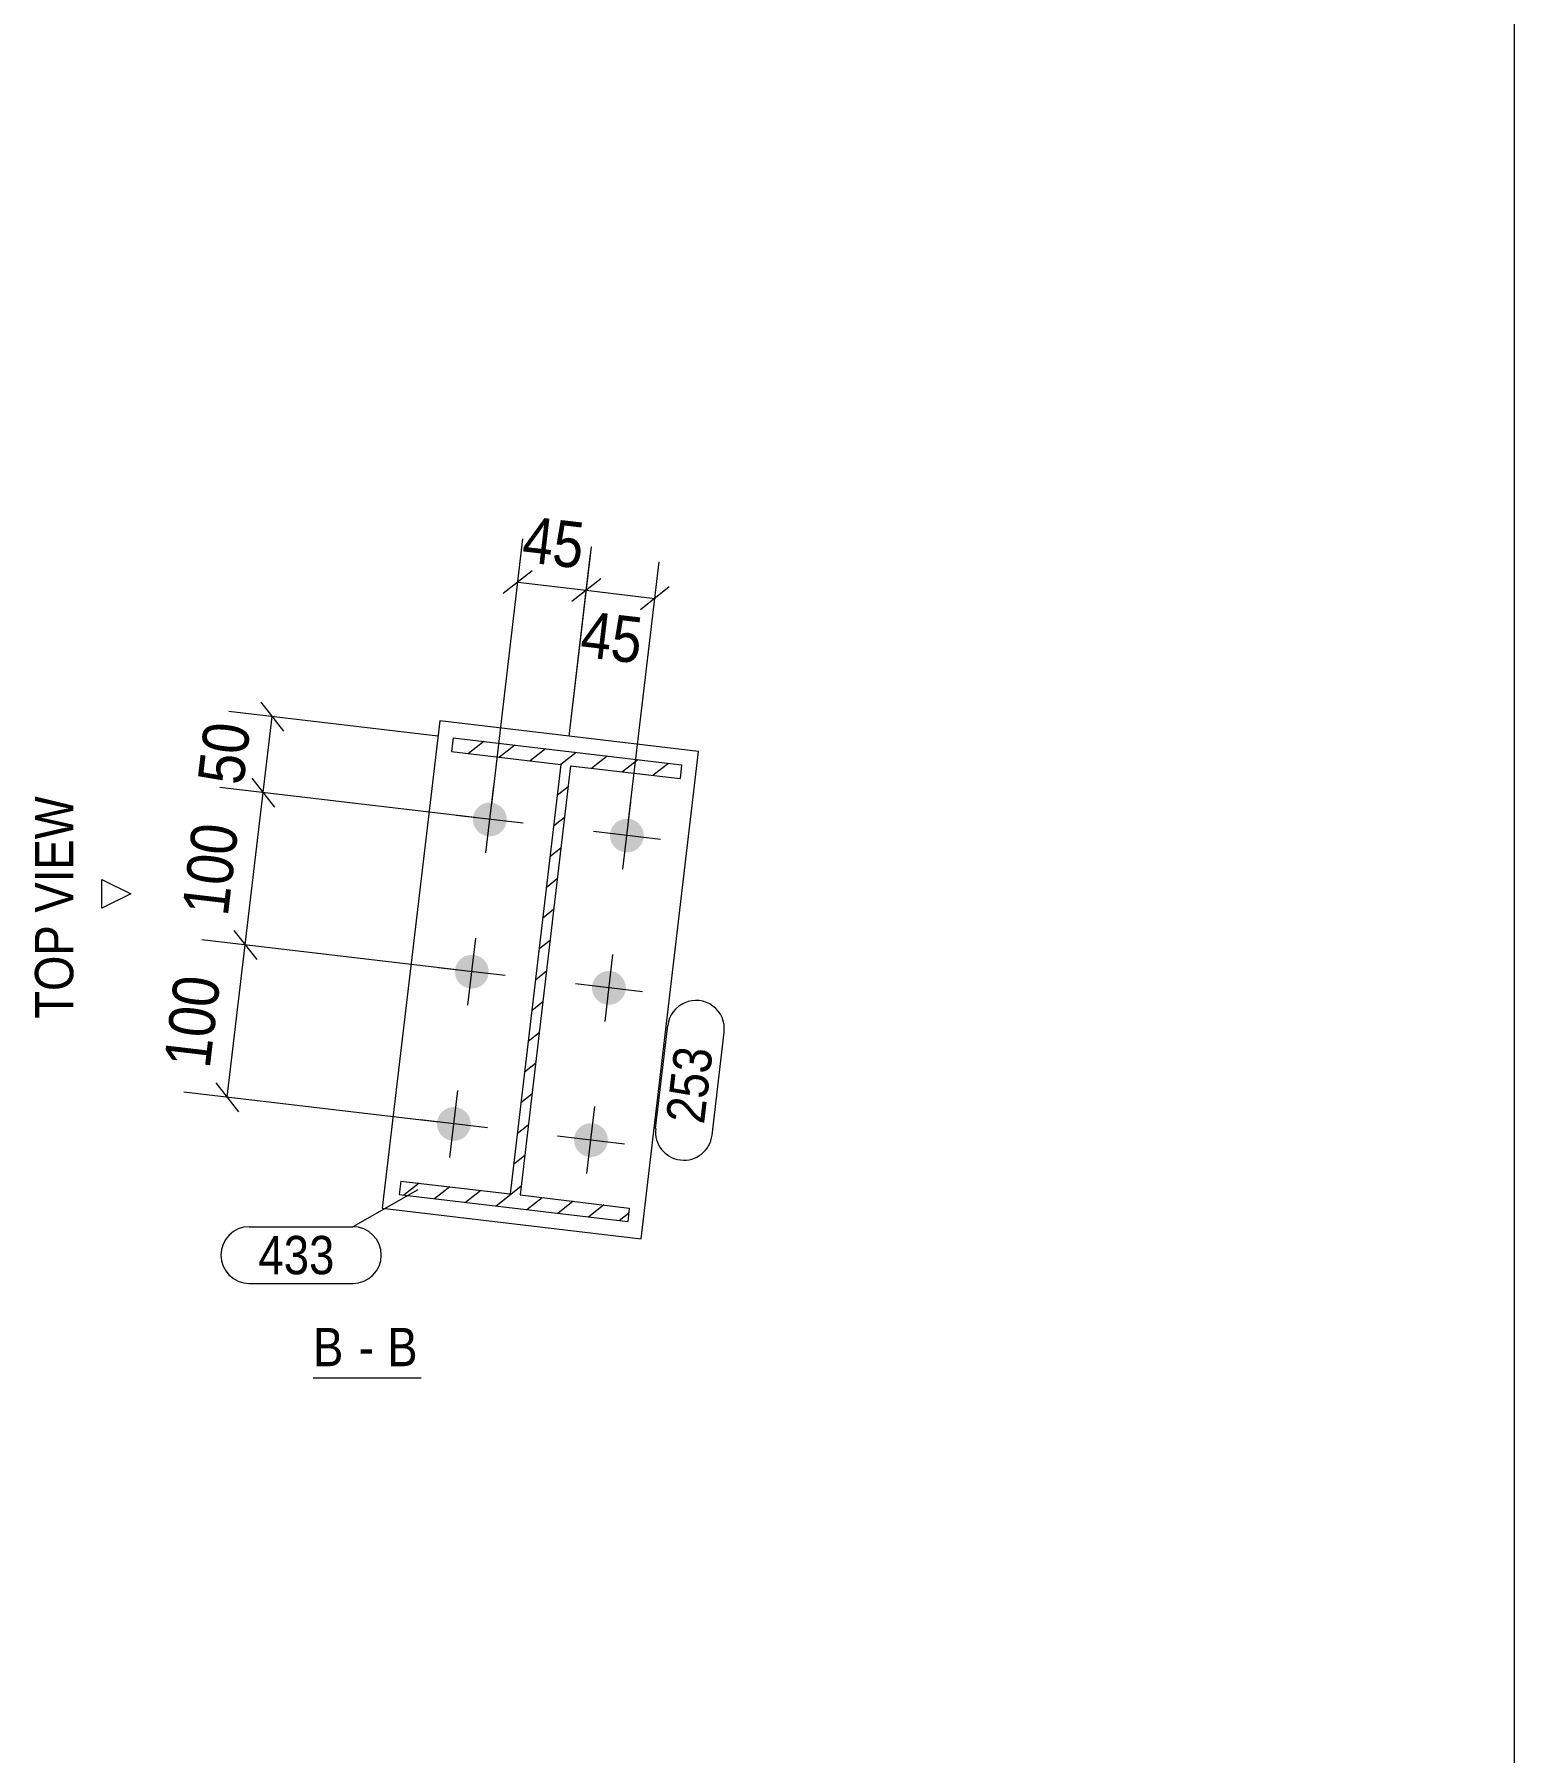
# Model space of a CAD drawing. Header units: millimetres. Extents: x 2 to 825, y 1 to 579.
# Drawn here: x 728.5 to 825, y 318.4 to 430.4 of the extents above; entities that cross this region are included whole.
import ezdxf

# ---------------------------------------------------------------- set-up
doc = ezdxf.new("R2010")
doc.units = ezdxf.units.MM
doc.linetypes.add('XKITLINE00', pattern=[0])
doc.linetypes.add('XKITLINE03', pattern=[6, 3, -1, 1, -1])
for name, color, linetype, lineweight in [('Bolt', 3, 'Continuous', 0), ('Dimensions', 7, 'Continuous', 0), ('DrawingSheet', 5, 'Continuous', 0), ('OtherObjectType', 7, 'Continuous', 0), ('Part', 2, 'Continuous', 0), ('PartMark', 7, 'Continuous', 0)]:
    doc.layers.add(name, color=color, linetype=linetype, lineweight=lineweight)
doc.styles.add('ARIAL', font='ARIAL.TTF')

# ---------------------------------------------------------------- blocks, each defined once
blk = doc.blocks.new('*A3')
at = {"layer": 'Part', "color": 7, "linetype": 'XKITLINE00', "lineweight": 0}
for p, q in [((757.79, 384.32), (756.79, 383.53)), ((759.8, 384.08), (758.8, 383.29)), ((761.8, 383.84), (760.81, 383.05)), ((763.81, 383.6), (762.8, 382.81)), ((765.82, 383.37), (764.82, 382.58)), ((767.82, 383.13), (766.83, 382.34)), ((769.83, 382.89), (768.83, 382.11)), ((763.29, 381.37), (762.57, 380.8)), ((763.05, 379.37), (762.33, 378.8)), ((762.82, 377.36), (762.09, 376.79)), ((762.58, 375.35), (761.86, 374.78)), ((762.34, 373.35), (761.62, 372.78)), ((762.11, 371.34), (761.38, 370.77)), ((761.87, 369.33), (761.15, 368.76)), ((761.63, 367.33), (760.91, 366.76)), ((761.39, 365.32), (760.67, 364.75)), ((761.16, 363.31), (760.44, 362.74)), ((760.92, 361.31), (760.2, 360.74)), ((760.68, 359.3), (759.96, 358.73)), ((760.45, 357.29), (759.73, 356.72)), ((753.57, 355.51), (752.58, 354.72)), ((755.58, 355.27), (754.58, 354.49)), ((760.21, 355.29), (758.6, 354.01)), ((757.59, 355.04), (756.59, 354.25)), ((761.6, 354.56), (760.6, 353.78)), ((763.61, 354.33), (762.61, 353.54)), ((765.61, 354.09), (764.62, 353.3)), ((767.23, 353.54), (766.62, 353.06))]:
    blk.add_line(p, q, dxfattribs=at)
blk = doc.blocks.new('*A113')
at = {"layer": 'Bolt'}
for points in [[(757.09, 379.39), (757.09, 379.42), (757.1, 379.44), (757.1, 379.47), (757.11, 379.5), (757.12, 379.52), (757.12, 379.55), (757.13, 379.57), (757.14, 379.6), (757.15, 379.63), (757.16, 379.65), (757.17, 379.68), (757.18, 379.7), (757.19, 379.72), (757.21, 379.75), (757.22, 379.77), (757.23, 379.8), (757.25, 379.82), (757.26, 379.84), (757.28, 379.86), (757.29, 379.89), (757.31, 379.91), (757.32, 379.93), (757.34, 379.95), (757.36, 379.97), (757.38, 379.99), (757.4, 380.01), (757.42, 380.03), (757.44, 380.05), (757.46, 380.06), (757.48, 380.08), (757.5, 380.1), (757.52, 380.11), (757.54, 380.13), (757.56, 380.15), (757.58, 380.16), (757.61, 380.18), (757.63, 380.19), (757.65, 380.2), (757.68, 380.21), (757.7, 380.23), (757.73, 380.24), (757.75, 380.25), (757.78, 380.26), (757.8, 380.27), (757.83, 380.28), (757.85, 380.29), (757.88, 380.29), (757.91, 380.3), (757.93, 380.31), (757.96, 380.31), (757.98, 380.32), (758.01, 380.32), (758.04, 380.33), (758.06, 380.33), (758.09, 380.33), (758.12, 380.33), (758.15, 380.33), (758.17, 380.33), (758.2, 380.33), (758.23, 380.33), (758.25, 380.33), (758.28, 380.33), (758.31, 380.33), (758.33, 380.32), (758.36, 380.32), (758.39, 380.31), (758.41, 380.31), (758.44, 380.3), (758.47, 380.3), (758.49, 380.29), (758.52, 380.28), (758.54, 380.27), (758.57, 380.26), (758.59, 380.25), (758.62, 380.24), (758.64, 380.23), (758.67, 380.22), (758.69, 380.21), (758.72, 380.19), (758.74, 380.18), (758.76, 380.17), (758.78, 380.15), (758.81, 380.14), (758.83, 380.12), (758.85, 380.11), (758.87, 380.09), (758.89, 380.07), (758.91, 380.05), (758.93, 380.04), (758.95, 380.02), (758.97, 380), (758.99, 379.98), (759.01, 379.96), (759.02, 379.94), (759.04, 379.92), (759.06, 379.89), (759.07, 379.87), (759.09, 379.85), (759.1, 379.83), (759.12, 379.81), (759.13, 379.78), (759.15, 379.76), (759.16, 379.73), (759.17, 379.71), (759.18, 379.69), (759.19, 379.66), (759.2, 379.64), (759.21, 379.61), (759.22, 379.59), (759.23, 379.56), (759.24, 379.53), (759.24, 379.51), (759.25, 379.48), (759.26, 379.45), (759.26, 379.43), (759.27, 379.4), (759.27, 379.38), (759.27, 379.35), (759.27, 379.32), (759.28, 379.29), (759.28, 379.27), (759.28, 379.24), (759.28, 379.21), (759.28, 379.19), (759.28, 379.16), (759.27, 379.13), (759.27, 379.11), (759.27, 379.08), (759.26, 379.05), (759.26, 379.03), (759.25, 379), (759.25, 378.97), (759.24, 378.95), (759.23, 378.92), (759.22, 378.9), (759.22, 378.87), (759.21, 378.84), (759.2, 378.82), (759.19, 378.79), (759.18, 378.77), (759.16, 378.75), (759.15, 378.72), (759.14, 378.7), (759.12, 378.67), (759.11, 378.65), (759.1, 378.63), (759.08, 378.61), (759.07, 378.58), (759.05, 378.56), (759.03, 378.54), (759.01, 378.52), (759, 378.5), (758.98, 378.48), (758.96, 378.46), (758.94, 378.44), (758.92, 378.42), (758.9, 378.41), (758.88, 378.39), (758.86, 378.37), (758.84, 378.35), (758.82, 378.34), (758.79, 378.32), (758.77, 378.31), (758.75, 378.29), (758.73, 378.28), (758.7, 378.27), (758.68, 378.25), (758.65, 378.24), (758.63, 378.23), (758.6, 378.22), (758.58, 378.21), (758.55, 378.2), (758.53, 378.19), (758.5, 378.18), (758.48, 378.18), (758.45, 378.17), (758.42, 378.16), (758.4, 378.16), (758.37, 378.15), (758.35, 378.15), (758.32, 378.14), (758.29, 378.14), (758.26, 378.14), (758.24, 378.14), (758.21, 378.14), (758.18, 378.13), (758.16, 378.13), (758.13, 378.14), (758.1, 378.14), (758.08, 378.14), (758.05, 378.14), (758.02, 378.15), (758, 378.15), (757.97, 378.15), (757.94, 378.16), (757.92, 378.17), (757.89, 378.17), (757.86, 378.18), (757.84, 378.19), (757.81, 378.2), (757.79, 378.21), (757.76, 378.22), (757.74, 378.23), (757.71, 378.24), (757.69, 378.25), (757.66, 378.26), (757.64, 378.27), (757.62, 378.29), (757.59, 378.3), (757.57, 378.32), (757.55, 378.33), (757.53, 378.35), (757.51, 378.36), (757.48, 378.38), (757.46, 378.4), (757.44, 378.42), (757.42, 378.43), (757.4, 378.45), (757.39, 378.47), (757.37, 378.49), (757.35, 378.51), (757.33, 378.53), (757.31, 378.55), (757.3, 378.57), (757.28, 378.6), (757.27, 378.62), (757.25, 378.64), (757.24, 378.66), (757.22, 378.69), (757.21, 378.71), (757.2, 378.73), (757.19, 378.76), (757.18, 378.78), (757.16, 378.81), (757.15, 378.83), (757.14, 378.86), (757.14, 378.88), (757.13, 378.91), (757.12, 378.94), (757.11, 378.96), (757.11, 378.99), (757.1, 379.01), (757.1, 379.04), (757.09, 379.07), (757.09, 379.09), (757.08, 379.12), (757.08, 379.15), (757.08, 379.17), (757.08, 379.2), (757.08, 379.23), (757.08, 379.26), (757.08, 379.28), (757.08, 379.31), (757.08, 379.34), (757.09, 379.36)], [(766.03, 378.34), (766.03, 378.36), (766.04, 378.39), (766.04, 378.42), (766.05, 378.44), (766.05, 378.47), (766.06, 378.49), (766.07, 378.52), (766.08, 378.55), (766.09, 378.57), (766.1, 378.6), (766.11, 378.62), (766.12, 378.65), (766.13, 378.67), (766.14, 378.69), (766.16, 378.72), (766.17, 378.74), (766.18, 378.76), (766.2, 378.79), (766.21, 378.81), (766.23, 378.83), (766.25, 378.85), (766.26, 378.87), (766.28, 378.89), (766.3, 378.91), (766.32, 378.93), (766.33, 378.95), (766.35, 378.97), (766.37, 378.99), (766.39, 379.01), (766.41, 379.03), (766.43, 379.04), (766.46, 379.06), (766.48, 379.08), (766.5, 379.09), (766.52, 379.11), (766.55, 379.12), (766.57, 379.13), (766.59, 379.15), (766.62, 379.16), (766.64, 379.17), (766.67, 379.18), (766.69, 379.19), (766.71, 379.2), (766.74, 379.21), (766.77, 379.22), (766.79, 379.23), (766.82, 379.24), (766.84, 379.25), (766.87, 379.25), (766.9, 379.26), (766.92, 379.26), (766.95, 379.27), (766.98, 379.27), (767, 379.27), (767.03, 379.28), (767.06, 379.28), (767.08, 379.28), (767.11, 379.28), (767.14, 379.28), (767.16, 379.28), (767.19, 379.28), (767.22, 379.28), (767.25, 379.27), (767.27, 379.27), (767.3, 379.26), (767.33, 379.26), (767.35, 379.25), (767.38, 379.25), (767.4, 379.24), (767.43, 379.23), (767.46, 379.23), (767.48, 379.22), (767.51, 379.21), (767.53, 379.2), (767.56, 379.19), (767.58, 379.18), (767.61, 379.17), (767.63, 379.15), (767.65, 379.14), (767.68, 379.13), (767.7, 379.11), (767.72, 379.1), (767.74, 379.08), (767.77, 379.07), (767.79, 379.05), (767.81, 379.03), (767.83, 379.02), (767.85, 379), (767.87, 378.98), (767.89, 378.96), (767.91, 378.94), (767.93, 378.92), (767.95, 378.9), (767.96, 378.88), (767.98, 378.86), (768, 378.84), (768.01, 378.82), (768.03, 378.8), (768.04, 378.77), (768.06, 378.75), (768.07, 378.73), (768.08, 378.7), (768.1, 378.68), (768.11, 378.66), (768.12, 378.63), (768.13, 378.61), (768.14, 378.58), (768.15, 378.56), (768.16, 378.53), (768.17, 378.5), (768.17, 378.48), (768.18, 378.45), (768.19, 378.43), (768.19, 378.4), (768.2, 378.37), (768.2, 378.35), (768.21, 378.32), (768.21, 378.29), (768.21, 378.27), (768.21, 378.24), (768.22, 378.21), (768.22, 378.19), (768.22, 378.16), (768.22, 378.13), (768.21, 378.1), (768.21, 378.08), (768.21, 378.05), (768.21, 378.02), (768.2, 378), (768.2, 377.97), (768.19, 377.94), (768.18, 377.92), (768.18, 377.89), (768.17, 377.87), (768.16, 377.84), (768.15, 377.81), (768.14, 377.79), (768.13, 377.76), (768.12, 377.74), (768.11, 377.71), (768.1, 377.69), (768.09, 377.67), (768.08, 377.64), (768.06, 377.62), (768.05, 377.6), (768.03, 377.57), (768.02, 377.55), (768, 377.53), (767.99, 377.51), (767.97, 377.49), (767.95, 377.47), (767.94, 377.45), (767.92, 377.43), (767.9, 377.41), (767.88, 377.39), (767.86, 377.37), (767.84, 377.35), (767.82, 377.33), (767.8, 377.32), (767.78, 377.3), (767.75, 377.28), (767.73, 377.27), (767.71, 377.25), (767.69, 377.24), (767.66, 377.23), (767.64, 377.21), (767.62, 377.2), (767.59, 377.19), (767.57, 377.18), (767.54, 377.17), (767.52, 377.16), (767.49, 377.15), (767.47, 377.14), (767.44, 377.13), (767.42, 377.12), (767.39, 377.11), (767.36, 377.11), (767.34, 377.1), (767.31, 377.1), (767.28, 377.09), (767.26, 377.09), (767.23, 377.09), (767.2, 377.08), (767.18, 377.08), (767.15, 377.08), (767.12, 377.08), (767.1, 377.08), (767.07, 377.08), (767.04, 377.08), (767.01, 377.08), (766.99, 377.09), (766.96, 377.09), (766.93, 377.1), (766.91, 377.1), (766.88, 377.11), (766.85, 377.11), (766.83, 377.12), (766.8, 377.13), (766.78, 377.13), (766.75, 377.14), (766.73, 377.15), (766.7, 377.16), (766.68, 377.17), (766.65, 377.18), (766.63, 377.19), (766.6, 377.21), (766.58, 377.22), (766.56, 377.23), (766.53, 377.25), (766.51, 377.26), (766.49, 377.28), (766.47, 377.29), (766.44, 377.31), (766.42, 377.33), (766.4, 377.34), (766.38, 377.36), (766.36, 377.38), (766.34, 377.4), (766.32, 377.42), (766.31, 377.44), (766.29, 377.46), (766.27, 377.48), (766.25, 377.5), (766.24, 377.52), (766.22, 377.54), (766.2, 377.56), (766.19, 377.59), (766.18, 377.61), (766.16, 377.63), (766.15, 377.66), (766.14, 377.68), (766.12, 377.7), (766.11, 377.73), (766.1, 377.75), (766.09, 377.78), (766.08, 377.8), (766.07, 377.83), (766.07, 377.86), (766.06, 377.88), (766.05, 377.91), (766.04, 377.93), (766.04, 377.96), (766.03, 377.99), (766.03, 378.01), (766.03, 378.04), (766.02, 378.07), (766.02, 378.09), (766.02, 378.12), (766.02, 378.15), (766.02, 378.17), (766.02, 378.2), (766.02, 378.23), (766.02, 378.26), (766.02, 378.28), (766.02, 378.31)], [(755.92, 369.46), (755.92, 369.49), (755.93, 369.51), (755.93, 369.54), (755.94, 369.57), (755.94, 369.59), (755.95, 369.62), (755.96, 369.64), (755.97, 369.67), (755.98, 369.69), (755.99, 369.72), (756, 369.74), (756.01, 369.77), (756.02, 369.79), (756.03, 369.82), (756.05, 369.84), (756.06, 369.86), (756.07, 369.89), (756.09, 369.91), (756.1, 369.93), (756.12, 369.95), (756.14, 369.98), (756.15, 370), (756.17, 370.02), (756.19, 370.04), (756.21, 370.06), (756.22, 370.08), (756.24, 370.1), (756.26, 370.11), (756.28, 370.13), (756.3, 370.15), (756.33, 370.17), (756.35, 370.18), (756.37, 370.2), (756.39, 370.21), (756.41, 370.23), (756.44, 370.24), (756.46, 370.26), (756.48, 370.27), (756.51, 370.28), (756.53, 370.3), (756.56, 370.31), (756.58, 370.32), (756.61, 370.33), (756.63, 370.34), (756.66, 370.35), (756.68, 370.35), (756.71, 370.36), (756.73, 370.37), (756.76, 370.38), (756.79, 370.38), (756.81, 370.39), (756.84, 370.39), (756.87, 370.39), (756.89, 370.4), (756.92, 370.4), (756.95, 370.4), (756.97, 370.4), (757, 370.4), (757.03, 370.4), (757.05, 370.4), (757.08, 370.4), (757.11, 370.4), (757.14, 370.4), (757.16, 370.39), (757.19, 370.39), (757.22, 370.38), (757.24, 370.38), (757.27, 370.37), (757.29, 370.37), (757.32, 370.36), (757.35, 370.35), (757.37, 370.34), (757.4, 370.33), (757.42, 370.32), (757.45, 370.31), (757.47, 370.3), (757.5, 370.29), (757.52, 370.28), (757.54, 370.26), (757.57, 370.25), (757.59, 370.24), (757.61, 370.22), (757.64, 370.21), (757.66, 370.19), (757.68, 370.17), (757.7, 370.16), (757.72, 370.14), (757.74, 370.12), (757.76, 370.1), (757.78, 370.09), (757.8, 370.07), (757.82, 370.05), (757.84, 370.03), (757.85, 370.01), (757.87, 369.98), (757.89, 369.96), (757.9, 369.94), (757.92, 369.92), (757.93, 369.9), (757.95, 369.87), (757.96, 369.85), (757.97, 369.83), (757.99, 369.8), (758, 369.78), (758.01, 369.75), (758.02, 369.73), (758.03, 369.7), (758.04, 369.68), (758.05, 369.65), (758.06, 369.63), (758.06, 369.6), (758.07, 369.58), (758.08, 369.55), (758.08, 369.52), (758.09, 369.5), (758.09, 369.47), (758.1, 369.44), (758.1, 369.42), (758.1, 369.39), (758.1, 369.36), (758.11, 369.34), (758.11, 369.31), (758.11, 369.28), (758.11, 369.26), (758.1, 369.23), (758.1, 369.2), (758.1, 369.17), (758.1, 369.15), (758.09, 369.12), (758.09, 369.09), (758.08, 369.07), (758.07, 369.04), (758.07, 369.02), (758.06, 368.99), (758.05, 368.96), (758.04, 368.94), (758.03, 368.91), (758.02, 368.89), (758.01, 368.86), (758, 368.84), (757.99, 368.81), (757.98, 368.79), (757.97, 368.77), (757.95, 368.74), (757.94, 368.72), (757.92, 368.7), (757.91, 368.67), (757.89, 368.65), (757.88, 368.63), (757.86, 368.61), (757.84, 368.59), (757.83, 368.57), (757.81, 368.55), (757.79, 368.53), (757.77, 368.51), (757.75, 368.49), (757.73, 368.47), (757.71, 368.46), (757.69, 368.44), (757.67, 368.42), (757.64, 368.41), (757.62, 368.39), (757.6, 368.38), (757.58, 368.36), (757.55, 368.35), (757.53, 368.34), (757.51, 368.32), (757.48, 368.31), (757.46, 368.3), (757.43, 368.29), (757.41, 368.28), (757.38, 368.27), (757.36, 368.26), (757.33, 368.25), (757.31, 368.24), (757.28, 368.24), (757.25, 368.23), (757.23, 368.23), (757.2, 368.22), (757.17, 368.22), (757.15, 368.21), (757.12, 368.21), (757.09, 368.21), (757.07, 368.21), (757.04, 368.2), (757.01, 368.2), (756.99, 368.2), (756.96, 368.2), (756.93, 368.21), (756.9, 368.21), (756.88, 368.21), (756.85, 368.21), (756.82, 368.22), (756.8, 368.22), (756.77, 368.23), (756.74, 368.24), (756.72, 368.24), (756.69, 368.25), (756.67, 368.26), (756.64, 368.27), (756.62, 368.28), (756.59, 368.29), (756.57, 368.3), (756.54, 368.31), (756.52, 368.32), (756.49, 368.33), (756.47, 368.34), (756.45, 368.36), (756.42, 368.37), (756.4, 368.39), (756.38, 368.4), (756.36, 368.42), (756.33, 368.43), (756.31, 368.45), (756.29, 368.47), (756.27, 368.48), (756.25, 368.5), (756.23, 368.52), (756.21, 368.54), (756.2, 368.56), (756.18, 368.58), (756.16, 368.6), (756.14, 368.62), (756.13, 368.64), (756.11, 368.67), (756.1, 368.69), (756.08, 368.71), (756.07, 368.73), (756.05, 368.76), (756.04, 368.78), (756.03, 368.8), (756.01, 368.83), (756, 368.85), (755.99, 368.88), (755.98, 368.9), (755.97, 368.93), (755.96, 368.95), (755.96, 368.98), (755.95, 369), (755.94, 369.03), (755.93, 369.06), (755.93, 369.08), (755.92, 369.11), (755.92, 369.14), (755.92, 369.16), (755.91, 369.19), (755.91, 369.22), (755.91, 369.24), (755.91, 369.27), (755.91, 369.3), (755.91, 369.32), (755.91, 369.35), (755.91, 369.38), (755.91, 369.41), (755.91, 369.43)], [(764.86, 368.4), (764.86, 368.43), (764.86, 368.46), (764.87, 368.48), (764.88, 368.51), (764.88, 368.54), (764.89, 368.56), (764.9, 368.59), (764.91, 368.61), (764.92, 368.64), (764.93, 368.66), (764.94, 368.69), (764.95, 368.71), (764.96, 368.74), (764.97, 368.76), (764.98, 368.79), (765, 368.81), (765.01, 368.83), (765.03, 368.86), (765.04, 368.88), (765.06, 368.9), (765.07, 368.92), (765.09, 368.94), (765.11, 368.96), (765.13, 368.98), (765.14, 369), (765.16, 369.02), (765.18, 369.04), (765.2, 369.06), (765.22, 369.08), (765.24, 369.1), (765.26, 369.11), (765.28, 369.13), (765.31, 369.14), (765.33, 369.16), (765.35, 369.18), (765.37, 369.19), (765.4, 369.2), (765.42, 369.22), (765.44, 369.23), (765.47, 369.24), (765.49, 369.25), (765.52, 369.26), (765.54, 369.27), (765.57, 369.28), (765.59, 369.29), (765.62, 369.3), (765.65, 369.31), (765.67, 369.31), (765.7, 369.32), (765.72, 369.33), (765.75, 369.33), (765.78, 369.34), (765.8, 369.34), (765.83, 369.34), (765.86, 369.35), (765.88, 369.35), (765.91, 369.35), (765.94, 369.35), (765.97, 369.35), (765.99, 369.35), (766.02, 369.35), (766.05, 369.34), (766.07, 369.34), (766.1, 369.34), (766.13, 369.33), (766.15, 369.33), (766.18, 369.32), (766.21, 369.32), (766.23, 369.31), (766.26, 369.3), (766.28, 369.3), (766.31, 369.29), (766.33, 369.28), (766.36, 369.27), (766.38, 369.26), (766.41, 369.25), (766.43, 369.23), (766.46, 369.22), (766.48, 369.21), (766.5, 369.2), (766.53, 369.18), (766.55, 369.17), (766.57, 369.15), (766.59, 369.14), (766.62, 369.12), (766.64, 369.1), (766.66, 369.09), (766.68, 369.07), (766.7, 369.05), (766.72, 369.03), (766.74, 369.01), (766.76, 368.99), (766.77, 368.97), (766.79, 368.95), (766.81, 368.93), (766.82, 368.91), (766.84, 368.89), (766.86, 368.86), (766.87, 368.84), (766.88, 368.82), (766.9, 368.8), (766.91, 368.77), (766.92, 368.75), (766.94, 368.72), (766.95, 368.7), (766.96, 368.68), (766.97, 368.65), (766.98, 368.62), (766.99, 368.6), (767, 368.57), (767, 368.55), (767.01, 368.52), (767.02, 368.5), (767.02, 368.47), (767.03, 368.44), (767.03, 368.42), (767.04, 368.39), (767.04, 368.36), (767.04, 368.34), (767.04, 368.31), (767.04, 368.28), (767.04, 368.25), (767.04, 368.23), (767.04, 368.2), (767.04, 368.17), (767.04, 368.15), (767.04, 368.12), (767.03, 368.09), (767.03, 368.07), (767.02, 368.04), (767.02, 368.01), (767.01, 367.99), (767.01, 367.96), (767, 367.94), (766.99, 367.91), (766.98, 367.88), (766.97, 367.86), (766.96, 367.83), (766.95, 367.81), (766.94, 367.78), (766.93, 367.76), (766.92, 367.74), (766.9, 367.71), (766.89, 367.69), (766.88, 367.67), (766.86, 367.64), (766.85, 367.62), (766.83, 367.6), (766.82, 367.58), (766.8, 367.56), (766.78, 367.53), (766.76, 367.51), (766.75, 367.49), (766.73, 367.48), (766.71, 367.46), (766.69, 367.44), (766.67, 367.42), (766.65, 367.4), (766.63, 367.39), (766.6, 367.37), (766.58, 367.35), (766.56, 367.34), (766.54, 367.32), (766.51, 367.31), (766.49, 367.29), (766.47, 367.28), (766.44, 367.27), (766.42, 367.26), (766.4, 367.25), (766.37, 367.23), (766.35, 367.22), (766.32, 367.22), (766.29, 367.21), (766.27, 367.2), (766.24, 367.19), (766.22, 367.18), (766.19, 367.18), (766.16, 367.17), (766.14, 367.17), (766.11, 367.16), (766.08, 367.16), (766.06, 367.15), (766.03, 367.15), (766, 367.15), (765.98, 367.15), (765.95, 367.15), (765.92, 367.15), (765.9, 367.15), (765.87, 367.15), (765.84, 367.15), (765.82, 367.16), (765.79, 367.16), (765.76, 367.16), (765.74, 367.17), (765.71, 367.17), (765.68, 367.18), (765.66, 367.19), (765.63, 367.19), (765.6, 367.2), (765.58, 367.21), (765.55, 367.22), (765.53, 367.23), (765.5, 367.24), (765.48, 367.25), (765.45, 367.26), (765.43, 367.28), (765.41, 367.29), (765.38, 367.3), (765.36, 367.32), (765.34, 367.33), (765.32, 367.35), (765.29, 367.36), (765.27, 367.38), (765.25, 367.39), (765.23, 367.41), (765.21, 367.43), (765.19, 367.45), (765.17, 367.47), (765.15, 367.49), (765.13, 367.51), (765.12, 367.53), (765.1, 367.55), (765.08, 367.57), (765.06, 367.59), (765.05, 367.61), (765.03, 367.63), (765.02, 367.66), (765, 367.68), (764.99, 367.7), (764.98, 367.73), (764.96, 367.75), (764.95, 367.77), (764.94, 367.8), (764.93, 367.82), (764.92, 367.85), (764.91, 367.87), (764.9, 367.9), (764.89, 367.92), (764.89, 367.95), (764.88, 367.98), (764.87, 368), (764.87, 368.03), (764.86, 368.06), (764.86, 368.08), (764.85, 368.11), (764.85, 368.14), (764.85, 368.16), (764.85, 368.19), (764.84, 368.22), (764.84, 368.24), (764.84, 368.27), (764.85, 368.3), (764.85, 368.32), (764.85, 368.35), (764.85, 368.38)], [(754.75, 359.53), (754.75, 359.55), (754.75, 359.58), (754.76, 359.61), (754.77, 359.63), (754.77, 359.66), (754.78, 359.69), (754.79, 359.71), (754.8, 359.74), (754.81, 359.76), (754.82, 359.79), (754.83, 359.81), (754.84, 359.84), (754.85, 359.86), (754.86, 359.89), (754.87, 359.91), (754.89, 359.93), (754.9, 359.96), (754.92, 359.98), (754.93, 360), (754.95, 360.02), (754.96, 360.04), (754.98, 360.07), (755, 360.09), (755.02, 360.11), (755.03, 360.13), (755.05, 360.15), (755.07, 360.17), (755.09, 360.18), (755.11, 360.2), (755.13, 360.22), (755.15, 360.24), (755.17, 360.25), (755.2, 360.27), (755.22, 360.28), (755.24, 360.3), (755.26, 360.31), (755.29, 360.33), (755.31, 360.34), (755.33, 360.35), (755.36, 360.36), (755.38, 360.38), (755.41, 360.39), (755.43, 360.4), (755.46, 360.41), (755.48, 360.42), (755.51, 360.42), (755.54, 360.43), (755.56, 360.44), (755.59, 360.44), (755.61, 360.45), (755.64, 360.46), (755.67, 360.46), (755.69, 360.46), (755.72, 360.47), (755.75, 360.47), (755.77, 360.47), (755.8, 360.47), (755.83, 360.47), (755.86, 360.47), (755.88, 360.47), (755.91, 360.47), (755.94, 360.47), (755.96, 360.46), (755.99, 360.46), (756.02, 360.46), (756.04, 360.45), (756.07, 360.45), (756.1, 360.44), (756.12, 360.43), (756.15, 360.43), (756.17, 360.42), (756.2, 360.41), (756.22, 360.4), (756.25, 360.39), (756.27, 360.38), (756.3, 360.37), (756.32, 360.36), (756.35, 360.35), (756.37, 360.33), (756.4, 360.32), (756.42, 360.3), (756.44, 360.29), (756.46, 360.28), (756.49, 360.26), (756.51, 360.24), (756.53, 360.23), (756.55, 360.21), (756.57, 360.19), (756.59, 360.17), (756.61, 360.15), (756.63, 360.14), (756.65, 360.12), (756.66, 360.1), (756.68, 360.07), (756.7, 360.05), (756.71, 360.03), (756.73, 360.01), (756.75, 359.99), (756.76, 359.97), (756.78, 359.94), (756.79, 359.92), (756.8, 359.9), (756.81, 359.87), (756.83, 359.85), (756.84, 359.82), (756.85, 359.8), (756.86, 359.77), (756.87, 359.75), (756.88, 359.72), (756.89, 359.7), (756.89, 359.67), (756.9, 359.65), (756.91, 359.62), (756.91, 359.59), (756.92, 359.57), (756.92, 359.54), (756.93, 359.51), (756.93, 359.49), (756.93, 359.46), (756.93, 359.43), (756.93, 359.41), (756.93, 359.38), (756.93, 359.35), (756.93, 359.32), (756.93, 359.3), (756.93, 359.27), (756.93, 359.24), (756.92, 359.22), (756.92, 359.19), (756.91, 359.16), (756.91, 359.14), (756.9, 359.11), (756.9, 359.08), (756.89, 359.06), (756.88, 359.03), (756.87, 359.01), (756.86, 358.98), (756.85, 358.96), (756.84, 358.93), (756.83, 358.91), (756.82, 358.88), (756.81, 358.86), (756.79, 358.84), (756.78, 358.81), (756.77, 358.79), (756.75, 358.77), (756.74, 358.74), (756.72, 358.72), (756.71, 358.7), (756.69, 358.68), (756.67, 358.66), (756.65, 358.64), (756.64, 358.62), (756.62, 358.6), (756.6, 358.58), (756.58, 358.56), (756.56, 358.54), (756.54, 358.53), (756.52, 358.51), (756.49, 358.49), (756.47, 358.48), (756.45, 358.46), (756.43, 358.45), (756.4, 358.43), (756.38, 358.42), (756.36, 358.41), (756.33, 358.39), (756.31, 358.38), (756.29, 358.37), (756.26, 358.36), (756.24, 358.35), (756.21, 358.34), (756.19, 358.33), (756.16, 358.32), (756.13, 358.31), (756.11, 358.31), (756.08, 358.3), (756.05, 358.29), (756.03, 358.29), (756, 358.29), (755.97, 358.28), (755.95, 358.28), (755.92, 358.28), (755.89, 358.27), (755.87, 358.27), (755.84, 358.27), (755.81, 358.27), (755.79, 358.27), (755.76, 358.28), (755.73, 358.28), (755.71, 358.28), (755.68, 358.28), (755.65, 358.29), (755.63, 358.29), (755.6, 358.3), (755.57, 358.3), (755.55, 358.31), (755.52, 358.32), (755.49, 358.33), (755.47, 358.33), (755.44, 358.34), (755.42, 358.35), (755.39, 358.36), (755.37, 358.38), (755.35, 358.39), (755.32, 358.4), (755.3, 358.41), (755.27, 358.43), (755.25, 358.44), (755.23, 358.45), (755.21, 358.47), (755.18, 358.49), (755.16, 358.5), (755.14, 358.52), (755.12, 358.54), (755.1, 358.55), (755.08, 358.57), (755.06, 358.59), (755.04, 358.61), (755.02, 358.63), (755.01, 358.65), (754.99, 358.67), (754.97, 358.69), (754.95, 358.71), (754.94, 358.73), (754.92, 358.76), (754.91, 358.78), (754.89, 358.8), (754.88, 358.83), (754.87, 358.85), (754.85, 358.87), (754.84, 358.9), (754.83, 358.92), (754.82, 358.95), (754.81, 358.97), (754.8, 359), (754.79, 359.02), (754.78, 359.05), (754.78, 359.07), (754.77, 359.1), (754.76, 359.13), (754.76, 359.15), (754.75, 359.18), (754.75, 359.21), (754.74, 359.23), (754.74, 359.26), (754.74, 359.29), (754.74, 359.31), (754.73, 359.34), (754.73, 359.37), (754.73, 359.39), (754.74, 359.42), (754.74, 359.45), (754.74, 359.47), (754.74, 359.5)], [(763.68, 358.47), (763.69, 358.5), (763.69, 358.53), (763.7, 358.55), (763.7, 358.58), (763.71, 358.61), (763.72, 358.63), (763.73, 358.66), (763.73, 358.68), (763.74, 358.71), (763.75, 358.73), (763.76, 358.76), (763.78, 358.78), (763.79, 358.81), (763.8, 358.83), (763.81, 358.85), (763.83, 358.88), (763.84, 358.9), (763.85, 358.92), (763.87, 358.95), (763.89, 358.97), (763.9, 358.99), (763.92, 359.01), (763.94, 359.03), (763.95, 359.05), (763.97, 359.07), (763.99, 359.09), (764.01, 359.11), (764.03, 359.13), (764.05, 359.15), (764.07, 359.16), (764.09, 359.18), (764.11, 359.2), (764.13, 359.21), (764.16, 359.23), (764.18, 359.24), (764.2, 359.26), (764.23, 359.27), (764.25, 359.29), (764.27, 359.3), (764.3, 359.31), (764.32, 359.32), (764.35, 359.33), (764.37, 359.34), (764.4, 359.35), (764.42, 359.36), (764.45, 359.37), (764.47, 359.38), (764.5, 359.38), (764.53, 359.39), (764.55, 359.4), (764.58, 359.4), (764.61, 359.41), (764.63, 359.41), (764.66, 359.41), (764.69, 359.41), (764.71, 359.42), (764.74, 359.42), (764.77, 359.42), (764.79, 359.42), (764.82, 359.42), (764.85, 359.42), (764.87, 359.41), (764.9, 359.41), (764.93, 359.41), (764.95, 359.4), (764.98, 359.4), (765.01, 359.39), (765.03, 359.39), (765.06, 359.38), (765.09, 359.37), (765.11, 359.36), (765.14, 359.36), (765.16, 359.35), (765.19, 359.34), (765.21, 359.33), (765.24, 359.31), (765.26, 359.3), (765.29, 359.29), (765.31, 359.28), (765.33, 359.26), (765.36, 359.25), (765.38, 359.24), (765.4, 359.22), (765.42, 359.2), (765.44, 359.19), (765.47, 359.17), (765.49, 359.15), (765.51, 359.14), (765.53, 359.12), (765.55, 359.1), (765.57, 359.08), (765.58, 359.06), (765.6, 359.04), (765.62, 359.02), (765.64, 359), (765.65, 358.98), (765.67, 358.96), (765.68, 358.93), (765.7, 358.91), (765.71, 358.89), (765.73, 358.86), (765.74, 358.84), (765.75, 358.82), (765.76, 358.79), (765.78, 358.77), (765.79, 358.74), (765.8, 358.72), (765.81, 358.69), (765.82, 358.67), (765.82, 358.64), (765.83, 358.62), (765.84, 358.59), (765.84, 358.56), (765.85, 358.54), (765.86, 358.51), (765.86, 358.48), (765.86, 358.46), (765.87, 358.43), (765.87, 358.4), (765.87, 358.38), (765.87, 358.35), (765.87, 358.32), (765.87, 358.3), (765.87, 358.27), (765.87, 358.24), (765.87, 358.22), (765.86, 358.19), (765.86, 358.16), (765.86, 358.14), (765.85, 358.11), (765.85, 358.08), (765.84, 358.06), (765.83, 358.03), (765.83, 358), (765.82, 357.98), (765.81, 357.95), (765.8, 357.93), (765.79, 357.9), (765.78, 357.88), (765.77, 357.85), (765.76, 357.83), (765.75, 357.8), (765.73, 357.78), (765.72, 357.76), (765.7, 357.73), (765.69, 357.71), (765.68, 357.69), (765.66, 357.67), (765.64, 357.65), (765.63, 357.62), (765.61, 357.6), (765.59, 357.58), (765.57, 357.56), (765.55, 357.54), (765.54, 357.53), (765.52, 357.51), (765.5, 357.49), (765.47, 357.47), (765.45, 357.45), (765.43, 357.44), (765.41, 357.42), (765.39, 357.41), (765.37, 357.39), (765.34, 357.38), (765.32, 357.36), (765.3, 357.35), (765.27, 357.34), (765.25, 357.33), (765.22, 357.31), (765.2, 357.3), (765.17, 357.29), (765.15, 357.28), (765.12, 357.28), (765.1, 357.27), (765.07, 357.26), (765.05, 357.25), (765.02, 357.25), (764.99, 357.24), (764.97, 357.23), (764.94, 357.23), (764.91, 357.23), (764.89, 357.22), (764.86, 357.22), (764.83, 357.22), (764.81, 357.22), (764.78, 357.22), (764.75, 357.22), (764.72, 357.22), (764.7, 357.22), (764.67, 357.22), (764.64, 357.23), (764.62, 357.23), (764.59, 357.23), (764.56, 357.24), (764.54, 357.24), (764.51, 357.25), (764.48, 357.26), (764.46, 357.26), (764.43, 357.27), (764.41, 357.28), (764.38, 357.29), (764.36, 357.3), (764.33, 357.31), (764.31, 357.32), (764.28, 357.33), (764.26, 357.34), (764.24, 357.36), (764.21, 357.37), (764.19, 357.39), (764.17, 357.4), (764.14, 357.42), (764.12, 357.43), (764.1, 357.45), (764.08, 357.46), (764.06, 357.48), (764.04, 357.5), (764.02, 357.52), (764, 357.54), (763.98, 357.56), (763.96, 357.57), (763.94, 357.59), (763.93, 357.62), (763.91, 357.64), (763.89, 357.66), (763.88, 357.68), (763.86, 357.7), (763.85, 357.72), (763.83, 357.75), (763.82, 357.77), (763.81, 357.79), (763.79, 357.82), (763.78, 357.84), (763.77, 357.87), (763.76, 357.89), (763.75, 357.92), (763.74, 357.94), (763.73, 357.97), (763.72, 357.99), (763.71, 358.02), (763.71, 358.04), (763.7, 358.07), (763.69, 358.1), (763.69, 358.12), (763.69, 358.15), (763.68, 358.18), (763.68, 358.2), (763.68, 358.23), (763.67, 358.26), (763.67, 358.29), (763.67, 358.31), (763.67, 358.34), (763.67, 358.37), (763.68, 358.39), (763.68, 358.42), (763.68, 358.45)]]:
    blk.add_hatch(color=3, dxfattribs=at).paths.add_polyline_path(points, flags=17)
at = {"layer": 'Bolt', "color": 3, "linetype": 'XKITLINE00', "lineweight": 0}
for p, q in [((757.92, 377.05), (758.44, 381.42)), ((766.86, 376), (767.37, 380.36)), ((760.36, 378.98), (755.99, 379.49)), ((769.3, 377.92), (764.93, 378.44)), ((756.75, 367.12), (757.26, 371.49)), ((765.69, 366.06), (766.2, 370.43)), ((759.19, 369.05), (754.82, 369.56)), ((768.13, 367.99), (763.76, 368.51)), ((755.58, 357.19), (756.09, 361.56)), ((764.51, 356.13), (765.03, 360.5)), ((758.02, 359.11), (753.65, 359.63)), ((766.96, 358.06), (762.59, 358.58))]:
    blk.add_line(p, q, dxfattribs=at)
blk = doc.blocks.new('*A114')
at = {"layer": 'Part', "color": 2, "linetype": 'XKITLINE00', "lineweight": 0}
for p, q in [((755.78, 384.55), (755.68, 383.66)), ((755.78, 384.55), (770.68, 382.79)), ((755.68, 383.66), (762.8, 382.82)), ((762.8, 382.82), (759.5, 354.81)), ((763.45, 382.74), (760.15, 354.74)), ((763.45, 382.74), (770.58, 381.9)), ((770.68, 382.79), (770.58, 381.9)), ((752.37, 355.65), (752.27, 354.76)), ((752.37, 355.65), (759.5, 354.81)), ((752.27, 354.76), (767.17, 353)), ((760.15, 354.74), (767.27, 353.89)), ((767.27, 353.89), (767.17, 353))]:
    blk.add_line(p, q, dxfattribs=at)
at = {"layer": 'Part', "color": 7, "linetype": 'XKITLINE03', "lineweight": 0}
blk.add_line((761.48, 368.78), (761.48, 368.78), dxfattribs=at)
blk = doc.blocks.new('*A115')
at = {"layer": 'Part', "color": 2, "linetype": 'XKITLINE00', "lineweight": 0}
for p, q in [((754.91, 385.66), (751.16, 353.88)), ((771.79, 383.67), (754.91, 385.66)), ((768.04, 351.89), (771.79, 383.67)), ((751.16, 353.88), (768.04, 351.89))]:
    blk.add_line(p, q, dxfattribs=at)
blk = doc.blocks.new('*A164')
at = {"layer": 'DrawingSheet', "color": 5, "linetype": 'XKITLINE00', "lineweight": 0}
blk.add_line((825, 5), (825, 579), dxfattribs=at)
blk = doc.blocks.new('*A321')
at = {"layer": 'Dimensions', "color": 7, "linetype": 'XKITLINE00', "lineweight": 0}
for p, q in [((758.3, 380.23), (760.34, 397.54)), ((763.35, 384.67), (764.81, 397.01)), ((760.95, 395.45), (759.06, 393.96)), ((760, 394.71), (764.47, 394.18)), ((765.42, 394.92), (763.53, 393.44))]:
    blk.add_line(p, q, dxfattribs=at)
at = {"layer": 'Dimensions', "color": 3}
for p in [(760, 394.71), (764.47, 394.18)]:
    blk.add_point(p, dxfattribs=at)
at = {"layer": 'Dimensions', "color": 3, "style": 'ARIAL', "width": 0.85}
blk.add_text('45', height=3, rotation=-6.7323, dxfattribs=at).set_placement((760.19, 396.05))
blk = doc.blocks.new('*A322')
at = {"layer": 'Dimensions', "color": 7, "linetype": 'XKITLINE00', "lineweight": 0}
for p, q in [((763.35, 384.67), (764.75, 396.56)), ((767.23, 379.17), (769.22, 396.04)), ((765.42, 394.92), (763.53, 393.44)), ((764.47, 394.18), (768.94, 393.65)), ((769.88, 394.4), (768, 392.91))]:
    blk.add_line(p, q, dxfattribs=at)
at = {"layer": 'Dimensions', "color": 3}
for p in [(764.47, 394.18), (768.94, 393.65)]:
    blk.add_point(p, dxfattribs=at)
at = {"layer": 'Dimensions', "color": 3, "style": 'ARIAL', "width": 0.85}
blk.add_text('45', height=3, rotation=-6.7323, dxfattribs=at).set_placement((763.99, 389.86))
blk = doc.blocks.new('*A323')
at = {"layer": 'Dimensions', "color": 7, "linetype": 'XKITLINE00', "lineweight": 0}
for p, q in [((756.01, 369.42), (739.4, 371.38)), ((741.06, 361.12), (742.23, 371.05)), ((741.49, 371.99), (742.98, 370.1)), ((740.32, 362.06), (741.8, 360.17)), ((754.84, 359.49), (738.23, 361.45))]:
    blk.add_line(p, q, dxfattribs=at)
at = {"layer": 'Dimensions', "color": 3}
for p in [(742.23, 371.05), (741.06, 361.12)]:
    blk.add_point(p, dxfattribs=at)
at = {"layer": 'Dimensions', "color": 3, "style": 'ARIAL', "width": 0.85}
blk.add_text('100', height=3, rotation=83.268, dxfattribs=at).set_placement((739.91, 362.93))
blk = doc.blocks.new('*A324')
at = {"layer": 'Dimensions', "color": 7, "linetype": 'XKITLINE00', "lineweight": 0}
for p, q in [((757.19, 379.35), (740.57, 381.31)), ((742.66, 381.92), (744.15, 380.04)), ((742.23, 371.05), (743.4, 380.98)), ((756.01, 369.42), (739.4, 371.38)), ((741.49, 371.99), (742.98, 370.1))]:
    blk.add_line(p, q, dxfattribs=at)
at = {"layer": 'Dimensions', "color": 3}
for p in [(743.4, 380.98), (742.23, 371.05)]:
    blk.add_point(p, dxfattribs=at)
at = {"layer": 'Dimensions', "color": 3, "style": 'ARIAL', "width": 0.85}
blk.add_text('100', height=3, rotation=83.268, dxfattribs=at).set_placement((741.09, 372.86))
blk = doc.blocks.new('*A325')
at = {"layer": 'Dimensions', "color": 7, "linetype": 'XKITLINE00', "lineweight": 0}
for p, q in [((743.25, 386.89), (744.73, 385)), ((754.79, 384.67), (741.16, 386.28)), ((743.4, 380.98), (743.99, 385.94)), ((757.19, 379.35), (740.57, 381.31)), ((742.66, 381.92), (744.15, 380.04))]:
    blk.add_line(p, q, dxfattribs=at)
at = {"layer": 'Dimensions', "color": 3}
for p in [(743.99, 385.94), (743.4, 380.98)]:
    blk.add_point(p, dxfattribs=at)
at = {"layer": 'Dimensions', "color": 3, "style": 'ARIAL', "width": 0.85}
blk.add_text('50', height=3, rotation=83.268, dxfattribs=at).set_placement((742.1, 381.41))
blk = doc.blocks.new('*A326')
at = {"layer": 'PartMark', "color": 7, "linetype": 'XKITLINE00', "lineweight": 0}
for p, q in [((768.99, 359.08), (769.78, 365.79)), ((772.67, 358.65), (773.46, 365.36))]:
    blk.add_line(p, q, dxfattribs=at)
for centre, start, end in [((771.62, 365.58), 353.2701, 173.2701), ((770.83, 358.86), 173.2701, 353.2701)]:
    blk.add_arc(centre, 1.85, start, end, dxfattribs=at)
at = {"layer": 'PartMark', "color": 3, "style": 'ARIAL', "width": 0.85}
blk.add_text('253', height=2.5, rotation=83.268, dxfattribs=at).set_placement((772.14, 359.31))
blk = doc.blocks.new('*A327')
at = {"layer": 'PartMark', "color": 7, "linetype": 'XKITLINE00', "lineweight": 0}
for p, q in [((753.49, 355.07), (749.25, 352.67)), ((742.49, 352.67), (749.25, 352.67)), ((742.49, 348.97), (749.25, 348.97))]:
    blk.add_line(p, q, dxfattribs=at)
for centre, start, end in [((742.49, 350.82), 90, 270), ((749.25, 350.82), 270, 90)]:
    blk.add_arc(centre, 1.85, start, end, dxfattribs=at)
at = {"layer": 'PartMark', "color": 3, "style": 'ARIAL', "width": 0.85}
blk.add_text('433', height=2.5, dxfattribs=at).set_placement((743.09, 349.57))
blk = doc.blocks.new('*A328')
at = {"layer": 'OtherObjectType', "color": 7, "linetype": 'XKITLINE00', "lineweight": 0}
for p, q in [((732.89, 373.45), (732.89, 375.32)), ((732.89, 375.32), (734.77, 374.38)), ((734.77, 374.38), (732.89, 373.45)), ((734.77, 374.38), (734.77, 374.38)), ((746.65, 342.82), (753.71, 342.82))]:
    blk.add_line(p, q, dxfattribs=at)
at = {"layer": 'OtherObjectType', "color": 7, "style": 'ARIAL', "width": 0.85}
blk.add_text('TOP VIEW', height=2.5, rotation=90, dxfattribs=at).set_placement((731.02, 366.23))
for s, p in [('B', (746.65, 343.57)), ('B', (751.49, 343.57)), ('-', (749.63, 343.57))]:
    blk.add_text(s, height=2.5, dxfattribs=at).set_placement(p)

msp = doc.modelspace()

# ---------------------------------------------------------------- block references
at = {"lineweight": 0}
for name in ['*A164', '*A321', '*A322', '*A325', '*A115', '*A114', '*A3', '*A324', '*A113', '*A323', '*A326', '*A327']:
    msp.add_blockref(name, (0, 0), dxfattribs=at)
at = {"layer": 'OtherObjectType', "lineweight": 0}
msp.add_blockref('*A328', (0, 0), dxfattribs=at)

doc.saveas('drawing.dxf')
